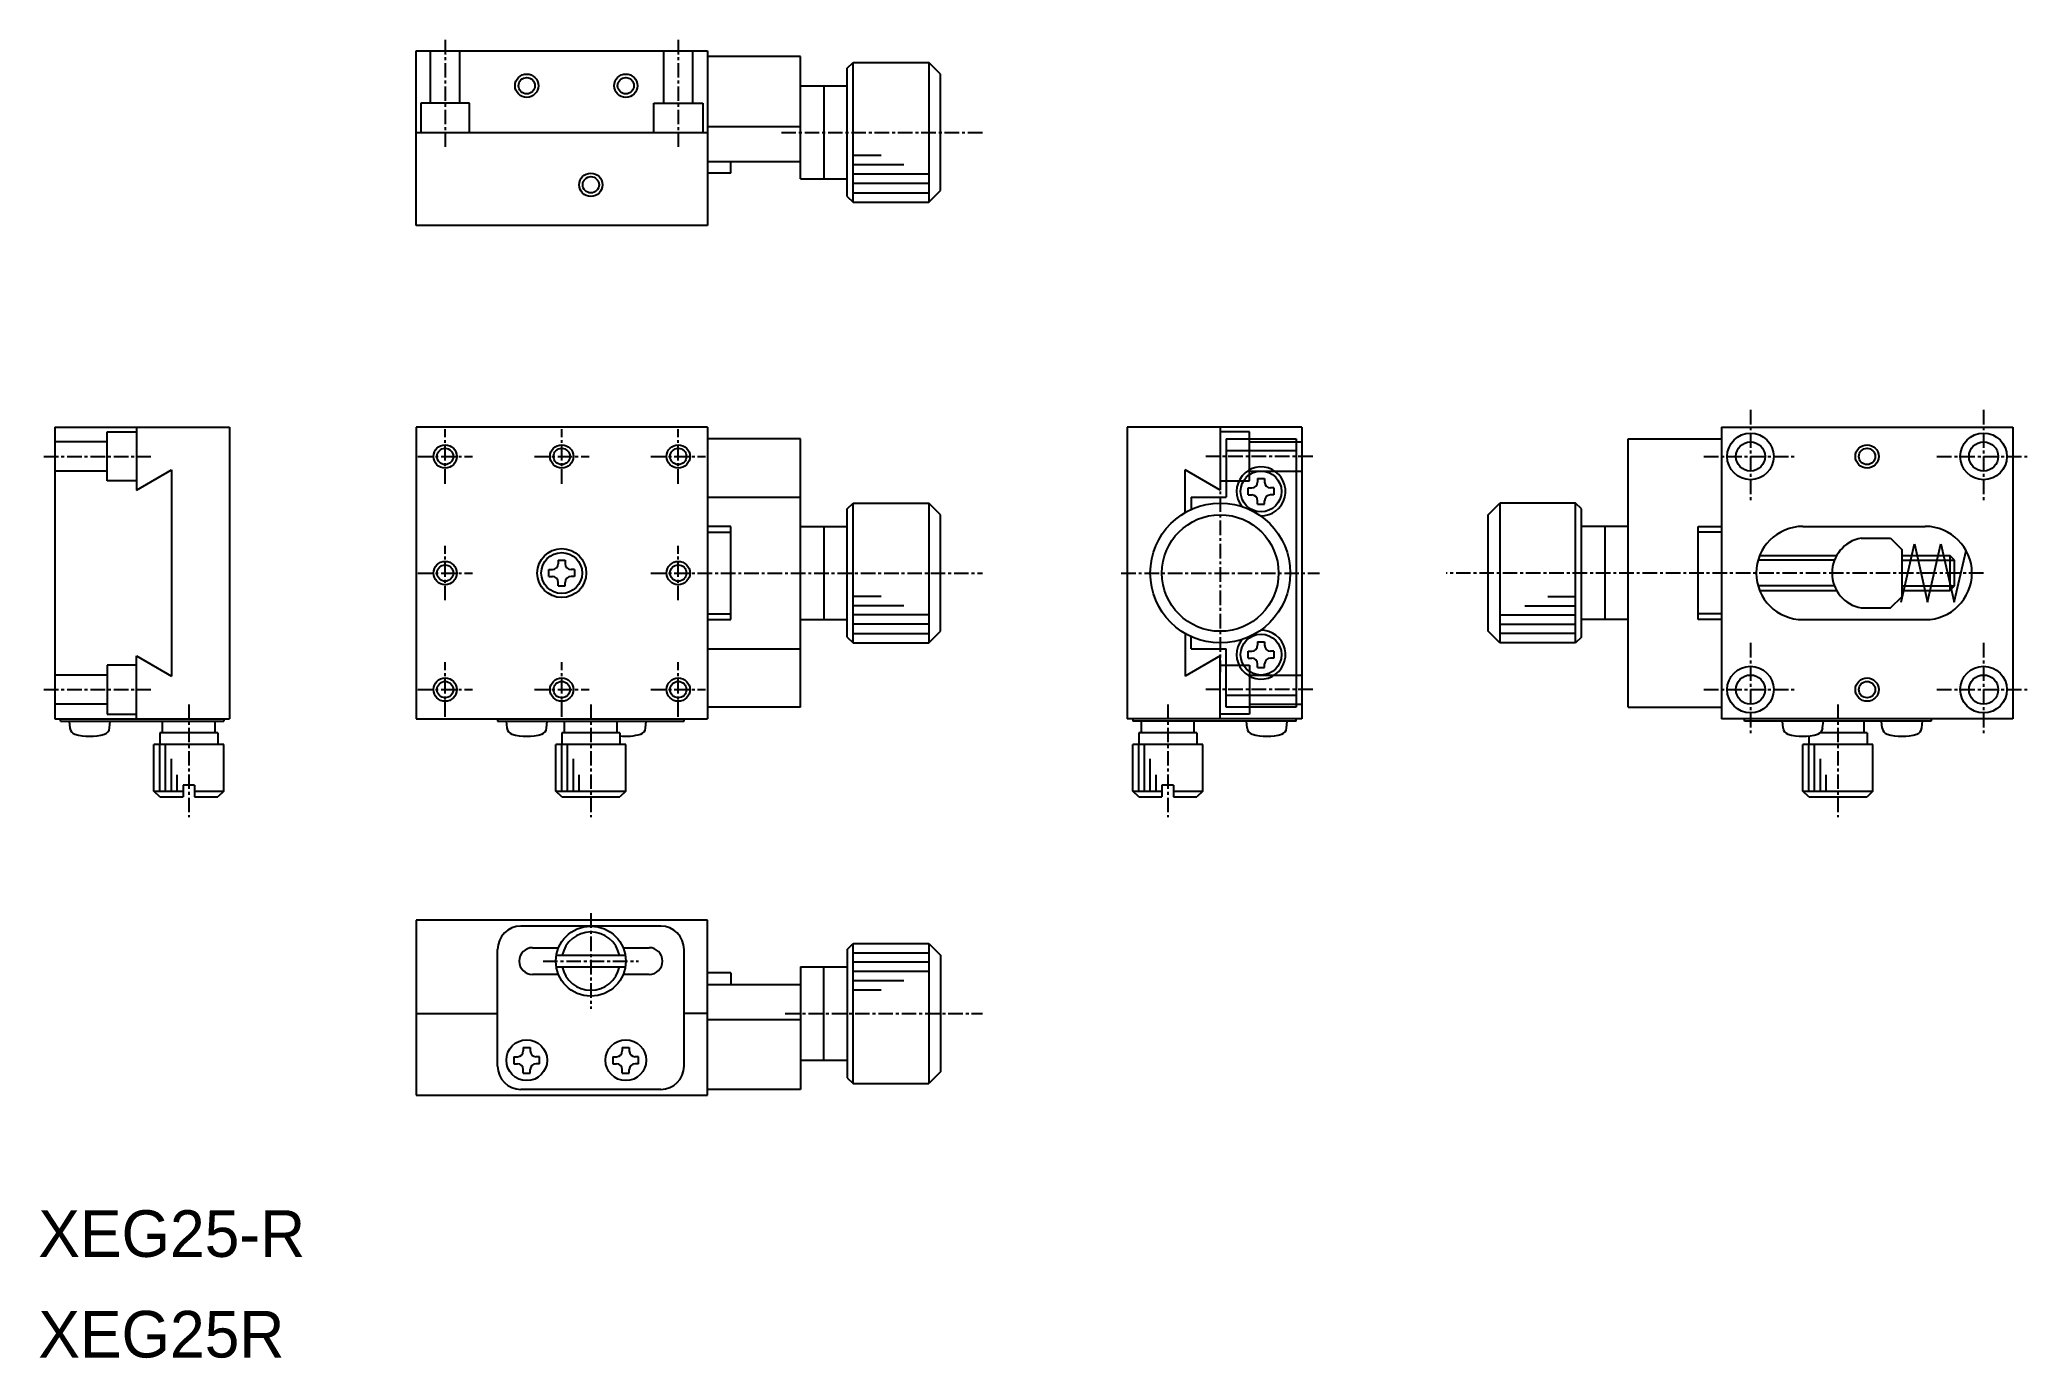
# Model space of a CAD drawing. Extents: x 60 to 231, y 73 to 186.
import ezdxf

# ---------------------------------------------------------------- set-up
doc = ezdxf.new("R2010")
doc.units = 0
doc.linetypes.add('CENTER', pattern=[2, 1.25, -0.25, 0.25, -0.25])
doc.layers.get('0').update_dxf_attribs({"linetype": 'CONTINUOUS'})
doc.layers.add('CENTER', color=1, linetype='CENTER')

msp = doc.modelspace()

# ---------------------------------------------------------------- linework, layer by layer
at = {"color": 7, "linetype": 'CONTINUOUS'}
for p, q in [((92.12, 169.71), (92.12, 184.71)), ((92.12, 184.71), (117.12, 184.71)), ((117.12, 184.71), (117.12, 169.71)), ((125.12, 184.21), (117.12, 184.21)), ((125.12, 173.71), (125.12, 184.21)), ((129.12, 183.21), (129.62, 183.71)), ((129.12, 172.21), (129.12, 183.21)), ((129.62, 183.71), (136.12, 183.71)), ((137.12, 182.71), (136.12, 183.71)), ((125.12, 181.71), (129.12, 181.71)), ((127.12, 181.71), (127.12, 173.71)), ((137.12, 172.71), (137.12, 182.71)), ((92.12, 177.71), (117.12, 177.71)), ((117.12, 178.21), (125.12, 178.21)), ((117.12, 175.21), (125.12, 175.21)), ((119.12, 174.21), (117.12, 174.21)), ((119.12, 174.21), (119.12, 175.21)), ((125.12, 173.71), (129.12, 173.71)), ((136.12, 171.71), (137.12, 172.71)), ((129.12, 172.21), (129.62, 171.71)), ((129.62, 171.71), (136.12, 171.71)), ((117.12, 169.71), (92.12, 169.71)), ((61.13, 152.41), (61.13, 127.41)), ((61.13, 152.41), (76.13, 152.41)), ((68.13, 152.41), (68.13, 147.02)), ((76.13, 152.41), (76.13, 127.41)), ((92.12, 152.41), (92.12, 127.41)), ((117.12, 152.41), (92.12, 152.41)), ((117.12, 152.41), (117.12, 127.41)), ((153.12, 152.41), (153.12, 127.41)), ((168.12, 152.41), (153.12, 152.41)), ((161.12, 152.41), (161.12, 147.02)), ((168.12, 152.41), (168.12, 127.41)), ((204.11, 152.41), (204.11, 127.41)), ((204.11, 152.41), (229.11, 152.41)), ((229.11, 152.41), (229.11, 127.41)), ((125.12, 151.41), (117.12, 151.41)), ((125.12, 128.41), (125.12, 151.41)), ((161.62, 151.41), (161.62, 146.41)), ((161.62, 151.41), (167.62, 151.41)), ((161.62, 150.41), (167.62, 150.41)), ((167.62, 151.41), (167.62, 128.41)), ((196.11, 128.41), (196.11, 151.41)), ((196.11, 151.41), (204.11, 151.41)), ((68.13, 147.02), (71.13, 148.76)), ((71.13, 148.76), (71.13, 131.07)), ((158.12, 145.11), (158.12, 148.76)), ((161.12, 147.02), (158.12, 148.76)), ((163.52, 146.61), (163.52, 147.21)), ((163.52, 147.21), (163.82, 147.21)), ((164.32, 148.01), (164.92, 148.01)), ((164.32, 148.01), (164.32, 147.71)), ((164.92, 148.01), (164.92, 147.71)), ((165.72, 147.21), (165.42, 147.21)), ((165.72, 147.21), (165.72, 146.61)), ((117.12, 146.41), (125.12, 146.41)), ((129.12, 145.41), (129.62, 145.91)), ((129.12, 134.41), (129.12, 145.41)), ((129.62, 145.91), (136.12, 145.91)), ((137.12, 144.91), (136.12, 145.91)), ((158.62, 146.41), (161.62, 146.41)), ((158.62, 146.41), (158.62, 145.37)), ((163.52, 146.61), (163.82, 146.61)), ((164.32, 145.81), (164.32, 146.11)), ((164.32, 145.81), (164.92, 145.81)), ((164.92, 145.81), (164.92, 146.11)), ((165.72, 146.61), (165.42, 146.61)), ((184.11, 144.91), (185.11, 145.91)), ((191.61, 145.91), (185.11, 145.91)), ((192.11, 145.41), (191.61, 145.91)), ((192.11, 134.41), (192.11, 145.41)), ((119.12, 143.91), (117.12, 143.91)), ((119.12, 135.91), (119.12, 143.91)), ((125.12, 143.91), (129.12, 143.91)), ((127.12, 143.91), (127.12, 135.91)), ((137.12, 134.91), (137.12, 144.91)), ((184.11, 134.91), (184.11, 144.91)), ((196.11, 143.91), (192.11, 143.91)), ((194.11, 143.91), (194.11, 135.91)), ((202.11, 135.91), (202.11, 143.91)), ((202.11, 143.91), (204.11, 143.91)), ((211.11, 143.91), (221.61, 143.91)), ((117.12, 143.41), (119.12, 143.41)), ((204.11, 143.41), (202.11, 143.41)), ((216.11, 142.91), (218.61, 142.91)), ((218.61, 142.91), (219.61, 141.91)), ((219.61, 137.91), (219.61, 141.91)), ((103.52, 139.61), (103.52, 140.21)), ((103.52, 140.21), (103.82, 140.21)), ((104.32, 141.01), (104.92, 141.01)), ((104.32, 141.01), (104.32, 140.71)), ((104.92, 141.01), (104.92, 140.71)), ((105.72, 140.21), (105.42, 140.21)), ((105.72, 140.21), (105.72, 139.61)), ((207.4, 141.41), (214, 141.41)), ((219.61, 141.41), (223.71, 141.41)), ((223.71, 141.41), (223.71, 138.41)), ((224.11, 141.01), (223.71, 141.41)), ((224.11, 138.81), (224.11, 141.01)), ((103.52, 139.61), (103.82, 139.61)), ((104.32, 138.81), (104.32, 139.11)), ((104.32, 138.81), (104.92, 138.81)), ((104.92, 138.81), (104.92, 139.11)), ((105.72, 139.61), (105.42, 139.61)), ((207.4, 138.41), (214, 138.41)), ((219.61, 138.41), (223.71, 138.41)), ((223.71, 138.41), (224.11, 138.81)), ((216.11, 136.91), (218.61, 136.91)), ((218.61, 136.91), (219.61, 137.91)), ((117.12, 136.41), (119.12, 136.41)), ((117.12, 135.91), (119.12, 135.91)), ((125.12, 135.91), (129.12, 135.91)), ((136.12, 133.91), (137.12, 134.91)), ((185.11, 133.91), (184.11, 134.91)), ((196.11, 135.91), (192.11, 135.91)), ((204.11, 136.41), (202.11, 136.41)), ((204.11, 135.91), (202.11, 135.91)), ((211.11, 135.91), (221.61, 135.91)), ((117.12, 133.41), (125.12, 133.41)), ((129.12, 134.41), (129.62, 133.91)), ((129.62, 133.91), (136.12, 133.91)), ((158.12, 134.71), (158.12, 131.07)), ((158.62, 133.41), (158.62, 134.46)), ((158.62, 133.41), (161.62, 133.41)), ((161.62, 128.41), (161.62, 133.41)), ((163.52, 133.21), (163.82, 133.21)), ((163.52, 132.61), (163.52, 133.21)), ((164.32, 134.01), (164.92, 134.01)), ((164.32, 134.01), (164.32, 133.71)), ((164.92, 134.01), (164.92, 133.71)), ((165.72, 133.21), (165.42, 133.21)), ((165.72, 133.21), (165.72, 132.61)), ((191.61, 133.91), (185.11, 133.91)), ((192.11, 134.41), (191.61, 133.91)), ((68.13, 127.41), (68.13, 132.8)), ((68.13, 132.8), (71.13, 131.07)), ((161.12, 132.8), (158.12, 131.07)), ((161.12, 127.41), (161.12, 132.8)), ((163.52, 132.61), (163.82, 132.61)), ((164.32, 131.81), (164.32, 132.11)), ((164.32, 131.81), (164.92, 131.81)), ((164.92, 131.81), (164.92, 132.11)), ((165.72, 132.61), (165.42, 132.61)), ((125.12, 128.41), (117.12, 128.41)), ((167.62, 129.41), (161.62, 129.41)), ((167.62, 128.41), (161.62, 128.41)), ((196.11, 128.41), (204.11, 128.41)), ((61.13, 127.41), (76.13, 127.41)), ((61.63, 127.21), (61.63, 127.41)), ((61.63, 127.21), (75.63, 127.21)), ((62.44, 126.6), (62.38, 127.21)), ((65.83, 126.62), (65.88, 127.21)), ((70.38, 126.21), (70.38, 127.21)), ((74.88, 126.21), (74.88, 127.21)), ((75.63, 127.41), (75.63, 127.21)), ((92.12, 127.41), (117.12, 127.41)), ((99.12, 127.41), (99.12, 127.21)), ((99.12, 127.21), (115.12, 127.21)), ((99.93, 126.62), (99.87, 127.21)), ((103.32, 126.6), (103.37, 127.21)), ((104.87, 126.21), (104.87, 127.21)), ((109.37, 126.21), (109.37, 127.21)), ((111.82, 126.6), (111.87, 127.21)), ((115.12, 127.21), (115.12, 127.41)), ((168.12, 127.41), (153.12, 127.41)), ((153.62, 127.41), (153.62, 127.21)), ((167.62, 127.21), (153.62, 127.21)), ((154.37, 126.21), (154.37, 127.21)), ((158.87, 126.21), (158.87, 127.21)), ((163.42, 126.62), (163.37, 127.21)), ((166.81, 126.6), (166.87, 127.21)), ((167.62, 127.21), (167.62, 127.41)), ((229.11, 127.41), (204.11, 127.41)), ((206.11, 127.21), (206.11, 127.41)), ((222.11, 127.21), (206.11, 127.21)), ((209.41, 126.6), (209.36, 127.21)), ((212.8, 126.62), (212.86, 127.21)), ((216.36, 126.21), (216.36, 127.21)), ((216.36, 126.21), (216.36, 127.21)), ((217.91, 126.6), (217.86, 127.21)), ((221.3, 126.62), (221.36, 127.21)), ((222.11, 127.41), (222.11, 127.21)), ((75.63, 125.21), (69.63, 125.21)), ((69.63, 121.21), (69.63, 125.21)), ((75.13, 126.21), (70.13, 126.21)), ((70.13, 126.21), (70.13, 125.21)), ((75.13, 126.21), (75.13, 125.21)), ((75.63, 121.21), (75.63, 125.21)), ((110.12, 125.21), (104.12, 125.21)), ((104.12, 121.21), (104.12, 125.21)), ((109.62, 126.21), (104.62, 126.21)), ((104.62, 126.21), (104.62, 125.21)), ((109.62, 126.21), (109.62, 125.21)), ((110.12, 121.21), (110.12, 125.21)), ((159.62, 125.21), (153.62, 125.21)), ((153.62, 121.21), (153.62, 125.21)), ((159.12, 126.21), (154.12, 126.21)), ((154.12, 126.21), (154.12, 125.21)), ((159.12, 126.21), (159.12, 125.21)), ((159.62, 121.21), (159.62, 125.21)), ((217.11, 125.21), (211.11, 125.21)), ((211.11, 121.21), (211.11, 125.21)), ((211.61, 125.94), (211.61, 125.21)), ((216.61, 126.21), (212.59, 126.21)), ((216.61, 126.21), (216.61, 125.21)), ((217.11, 121.21), (217.11, 125.21)), ((72.13, 121.71), (72.13, 120.71)), ((73.13, 121.71), (72.13, 121.71)), ((73.13, 121.71), (73.13, 120.71)), ((157.12, 121.71), (156.12, 121.71)), ((156.12, 121.71), (156.12, 120.71)), ((157.12, 121.71), (157.12, 120.71)), ((69.63, 121.21), (72.13, 121.21)), ((70.13, 120.71), (69.63, 121.21)), ((70.13, 120.71), (72.13, 120.71)), ((73.13, 121.21), (75.63, 121.21)), ((73.13, 120.71), (75.13, 120.71)), ((75.63, 121.21), (75.13, 120.71)), ((104.12, 121.21), (110.12, 121.21)), ((104.62, 120.71), (104.12, 121.21)), ((104.62, 120.71), (109.62, 120.71)), ((110.12, 121.21), (109.62, 120.71)), ((153.62, 121.21), (156.12, 121.21)), ((154.12, 120.71), (153.62, 121.21)), ((154.12, 120.71), (156.12, 120.71)), ((157.12, 121.21), (159.62, 121.21)), ((157.12, 120.71), (159.12, 120.71)), ((159.62, 121.21), (159.12, 120.71)), ((211.11, 121.21), (217.11, 121.21)), ((211.61, 120.71), (211.11, 121.21)), ((211.61, 120.71), (216.61, 120.71)), ((217.11, 121.21), (216.61, 120.71)), ((117.12, 110.12), (92.12, 110.12)), ((92.12, 110.12), (92.12, 95.12)), ((113.12, 109.62), (101.12, 109.62)), ((117.12, 95.12), (117.12, 110.12)), ((99.12, 97.62), (99.12, 107.62)), ((102.12, 107.77), (104.35, 107.77)), ((109.9, 107.77), (112.12, 107.77)), ((115.12, 97.62), (115.12, 107.62)), ((129.12, 107.62), (129.62, 108.12)), ((129.12, 107.62), (129.12, 96.62)), ((129.62, 108.12), (136.12, 108.12)), ((136.12, 108.12), (137.12, 107.12)), ((104.17, 107.12), (110.08, 107.12)), ((104.17, 106.12), (110.08, 106.12)), ((125.12, 106.12), (125.12, 95.62)), ((125.12, 106.12), (129.12, 106.12)), ((127.12, 98.12), (127.12, 106.12)), ((137.12, 107.12), (137.12, 97.12)), ((104.35, 105.47), (102.12, 105.47)), ((112.12, 105.47), (109.9, 105.47)), ((119.12, 105.62), (117.12, 105.62)), ((117.12, 104.62), (125.12, 104.62)), ((119.12, 105.62), (119.12, 104.62)), ((92.12, 102.12), (99.12, 102.12)), ((117.12, 102.12), (115.12, 102.12)), ((117.12, 101.62), (125.12, 101.62)), ((101.32, 99.22), (101.92, 99.22)), ((101.32, 99.22), (101.32, 98.92)), ((101.92, 99.22), (101.92, 98.92)), ((109.82, 99.22), (110.42, 99.22)), ((109.82, 99.22), (109.82, 98.92)), ((110.42, 99.22), (110.42, 98.92)), ((100.52, 98.42), (100.52, 97.82)), ((100.52, 98.42), (100.82, 98.42)), ((100.52, 97.82), (100.82, 97.82)), ((102.72, 98.42), (102.42, 98.42)), ((102.72, 97.82), (102.42, 97.82)), ((102.72, 97.82), (102.72, 98.42)), ((109.02, 98.42), (109.02, 97.82)), ((109.02, 98.42), (109.32, 98.42)), ((109.02, 97.82), (109.32, 97.82)), ((111.22, 98.42), (110.92, 98.42)), ((111.22, 97.82), (110.92, 97.82)), ((111.22, 97.82), (111.22, 98.42)), ((125.12, 98.12), (129.12, 98.12)), ((101.32, 97.02), (101.32, 97.32)), ((101.32, 97.02), (101.92, 97.02)), ((101.92, 97.02), (101.92, 97.32)), ((109.82, 97.02), (109.82, 97.32)), ((109.82, 97.02), (110.42, 97.02)), ((110.42, 97.02), (110.42, 97.32)), ((129.12, 96.62), (129.62, 96.12)), ((129.62, 96.12), (136.12, 96.12)), ((137.12, 97.12), (136.12, 96.12)), ((92.12, 95.12), (117.12, 95.12)), ((113.12, 95.62), (101.12, 95.62)), ((125.12, 95.62), (117.12, 95.62))]:
    msp.add_line(p, q, dxfattribs=at)
at = {"color": 3, "linetype": 'CONTINUOUS'}
for p, q in [((93.37, 180.21), (93.37, 184.71)), ((95.87, 180.21), (95.87, 184.71)), ((113.37, 180.21), (113.37, 184.71)), ((115.87, 180.21), (115.87, 184.71)), ((129.62, 171.71), (129.62, 183.71)), ((136.12, 183.71), (136.12, 171.71)), ((96.72, 180.21), (92.52, 180.21)), ((92.52, 180.21), (92.52, 177.71)), ((96.72, 177.71), (96.72, 180.21)), ((112.52, 180.21), (116.72, 180.21)), ((112.52, 177.71), (112.52, 180.21)), ((116.72, 180.21), (116.72, 177.71)), ((132.02, 175.71), (129.62, 175.71)), ((133.98, 174.91), (129.62, 174.91)), ((136.12, 174.11), (129.62, 174.11)), ((136.12, 173.31), (129.62, 173.31)), ((129.62, 172.51), (136.12, 172.51)), ((65.63, 147.81), (65.63, 152.01)), ((65.63, 152.01), (68.13, 152.01)), ((163.62, 152.01), (161.12, 152.01)), ((163.62, 147.81), (163.62, 152.01)), ((65.63, 151.16), (61.13, 151.16)), ((163.62, 151.16), (168.12, 151.16)), ((65.63, 148.66), (61.13, 148.66)), ((163.62, 148.66), (168.12, 148.66)), ((68.13, 147.81), (65.63, 147.81)), ((161.12, 147.81), (163.62, 147.81)), ((129.62, 133.91), (129.62, 145.91)), ((136.12, 145.91), (136.12, 133.91)), ((185.11, 145.91), (185.11, 133.91)), ((191.61, 133.91), (191.61, 145.91)), ((219.53, 137.41), (220.67, 142.41)), ((220.67, 142.41), (221.81, 137.41)), ((221.81, 137.41), (222.95, 142.41)), ((222.95, 142.41), (224.09, 137.41)), ((224.09, 137.41), (225.1, 141.85)), ((213.81, 141.01), (207.26, 141.01)), ((219.61, 141.01), (224.11, 141.01)), ((213.81, 138.81), (207.26, 138.81)), ((219.61, 138.81), (224.11, 138.81)), ((132.02, 137.91), (129.62, 137.91)), ((133.98, 137.11), (129.62, 137.11)), ((187.25, 137.11), (191.61, 137.11)), ((189.21, 137.91), (191.61, 137.91)), ((136.12, 136.31), (129.62, 136.31)), ((136.12, 135.51), (129.62, 135.51)), ((185.11, 136.31), (191.61, 136.31)), ((185.11, 135.51), (191.61, 135.51)), ((129.62, 134.71), (136.12, 134.71)), ((191.61, 134.71), (185.11, 134.71)), ((65.63, 132.01), (65.63, 127.81)), ((68.13, 132.01), (65.63, 132.01)), ((161.12, 132.01), (163.62, 132.01)), ((163.62, 132.01), (163.62, 127.81)), ((65.63, 131.16), (61.13, 131.16)), ((163.62, 131.16), (168.12, 131.16)), ((65.63, 128.66), (61.13, 128.66)), ((163.62, 128.66), (168.12, 128.66)), ((65.63, 127.81), (68.13, 127.81)), ((163.62, 127.81), (161.12, 127.81)), ((70.13, 121.21), (70.13, 125.21)), ((70.63, 121.21), (70.63, 125.21)), ((104.62, 121.21), (104.62, 125.21)), ((105.12, 121.21), (105.12, 125.21)), ((154.12, 121.21), (154.12, 125.21)), ((154.62, 121.21), (154.62, 125.21)), ((211.61, 121.21), (211.61, 125.21)), ((212.11, 121.21), (212.11, 125.21)), ((71.13, 121.21), (71.13, 123.96)), ((105.62, 121.21), (105.62, 123.96)), ((155.12, 121.21), (155.12, 123.96)), ((212.61, 121.21), (212.61, 123.96)), ((71.63, 121.21), (71.63, 122.59)), ((106.12, 121.21), (106.12, 122.59)), ((155.62, 121.21), (155.62, 122.59)), ((213.11, 121.21), (213.11, 122.59)), ((129.62, 96.12), (129.62, 108.12)), ((136.12, 108.12), (136.12, 96.12)), ((129.62, 107.32), (136.12, 107.32)), ((136.12, 106.52), (129.62, 106.52)), ((136.12, 105.72), (129.62, 105.72)), ((133.98, 104.92), (129.62, 104.92)), ((132.02, 104.12), (129.62, 104.12))]:
    msp.add_line(p, q, dxfattribs=at)
for centre, radius in [((101.62, 181.71), 1), ((101.62, 181.71), 0.7), ((110.12, 181.71), 1), ((110.12, 181.71), 0.7), ((107.12, 173.21), 1), ((107.12, 173.21), 0.7), ((94.62, 149.91), 1), ((94.62, 149.91), 0.7), ((104.62, 149.91), 1), ((104.62, 149.91), 0.7), ((114.62, 149.91), 1), ((114.62, 149.91), 0.7), ((206.61, 149.91), 2), ((216.61, 149.91), 1), ((216.61, 149.91), 0.7), ((226.61, 149.91), 2), ((161.12, 139.91), 5), ((94.62, 139.91), 1), ((94.62, 139.91), 0.7), ((114.62, 139.91), 1), ((114.62, 139.91), 0.7), ((206.61, 129.91), 2), ((226.61, 129.91), 2), ((94.62, 129.91), 1), ((94.62, 129.91), 0.7), ((104.62, 129.91), 1), ((104.62, 129.91), 0.7), ((114.62, 129.91), 1), ((114.62, 129.91), 0.7), ((216.61, 129.91), 1), ((216.61, 129.91), 0.7)]:
    msp.add_circle(centre, radius, dxfattribs=at)
at = {"color": 7, "linetype": 'CONTINUOUS'}
for centre, radius in [((206.61, 149.91), 1.25), ((226.61, 149.91), 1.25), ((164.62, 146.91), 1.75), ((161.12, 139.91), 6), ((104.62, 139.91), 2.1), ((104.62, 139.91), 1.75), ((164.62, 132.91), 1.75), ((206.61, 129.91), 1.25), ((226.61, 129.91), 1.25), ((107.12, 106.62), 3), ((101.62, 98.12), 1.75), ((110.12, 98.12), 1.75)]:
    msp.add_circle(centre, radius, dxfattribs=at)
for centre, radius, start, end in [((164.62, 146.91), 2.1, 268.9678, 217.902), ((163.82, 147.71), 0.5, 270, 0), ((165.42, 147.71), 0.5, 180, 270), ((163.82, 146.11), 0.5, 0, 90), ((165.42, 146.11), 0.5, 90, 180), ((211.11, 139.91), 4, 90, 270), ((221.61, 139.91), 4, 270, 90), ((216.66, 139.91), 3.05, 100.3889, 259.6111), ((103.82, 140.71), 0.5, 270, 0), ((105.42, 140.71), 0.5, 180, 270), ((103.82, 139.11), 0.5, 0, 90), ((105.42, 139.11), 0.5, 90, 180), ((164.62, 132.91), 2.1, 142.098, 91.0321), ((163.82, 133.71), 0.5, 270, 0), ((165.42, 133.71), 0.5, 180, 270), ((163.82, 132.11), 0.5, 0, 90), ((165.42, 132.11), 0.5, 90, 180), ((63.01, 126.65), 0.58, 185, 253.4127), ((65.23, 126.67), 0.6, 286.3877, 355), ((100.52, 126.67), 0.6, 185, 253.6123), ((102.74, 126.65), 0.58, 286.5873, 355), ((111.24, 126.65), 0.58, 286.5873, 355), ((164.02, 126.67), 0.6, 185, 253.6123), ((166.23, 126.65), 0.58, 286.5873, 355), ((209.99, 126.65), 0.58, 185, 253.4127), ((212.21, 126.67), 0.6, 286.3877, 355), ((218.49, 126.65), 0.58, 185, 253.4127), ((220.71, 126.67), 0.6, 286.3877, 355), ((64.13, 130.41), 4.5, 253.4127, 286.3877), ((101.62, 130.41), 4.5, 253.6123, 286.5873), ((110.12, 130.41), 4.5, 263.6206, 286.5873), ((165.12, 130.41), 4.5, 253.6123, 286.5873), ((211.11, 130.41), 4.5, 253.4127, 286.3877), ((219.61, 130.41), 4.5, 253.4127, 286.3877), ((101.12, 107.62), 2, 90, 180), ((113.12, 107.62), 2, 0, 90), ((102.12, 106.62), 1.15, 90, 270), ((107.12, 106.62), 2.5, 11.537, 168.463), ((112.12, 106.62), 1.15, 270, 90), ((107.12, 106.62), 2.5, 191.537, 348.463), ((101.12, 97.62), 2, 180, 270), ((100.82, 98.92), 0.5, 270, 0), ((100.82, 97.32), 0.5, 0, 90), ((102.42, 98.92), 0.5, 180, 270), ((102.42, 97.32), 0.5, 90, 180), ((109.32, 98.92), 0.5, 270, 0), ((109.32, 97.32), 0.5, 0, 90), ((110.92, 98.92), 0.5, 180, 270), ((110.92, 97.32), 0.5, 90, 180), ((113.12, 97.62), 2, 270, 0)]:
    msp.add_arc(centre, radius, start, end, dxfattribs=at)
at = {"layer": 'CENTER', "color": 1, "linetype": 'CENTER'}
for p, q in [((94.62, 185.65), (94.62, 176.47)), ((114.62, 185.65), (114.62, 176.47)), ((123.47, 177.71), (140.73, 177.71)), ((206.61, 153.91), (206.61, 145.91)), ((226.61, 153.91), (226.61, 145.91)), ((94.62, 147.57), (94.62, 152.25)), ((104.62, 147.57), (104.62, 152.25)), ((114.62, 147.57), (114.62, 152.25)), ((60.19, 149.91), (69.37, 149.91)), ((92.28, 149.91), (96.97, 149.91)), ((102.28, 149.91), (106.97, 149.91)), ((112.28, 149.91), (116.97, 149.91)), ((169.06, 149.91), (159.88, 149.91)), ((202.61, 149.91), (210.61, 149.91)), ((222.61, 149.91), (230.61, 149.91)), ((161.12, 148.41), (161.12, 131.41)), ((94.62, 137.57), (94.62, 142.25)), ((114.62, 137.57), (114.62, 142.25)), ((92.28, 139.91), (96.97, 139.91)), ((112.28, 139.91), (140.73, 139.91)), ((152.62, 139.91), (169.62, 139.91)), ((226.6, 139.91), (180.5, 139.91)), ((206.61, 133.91), (206.61, 125.91)), ((226.61, 133.91), (226.61, 125.91)), ((94.62, 127.57), (94.62, 132.25)), ((104.62, 127.57), (104.62, 132.25)), ((114.62, 127.57), (114.62, 132.25)), ((60.19, 129.91), (69.37, 129.91)), ((92.28, 129.91), (96.97, 129.91)), ((102.28, 129.91), (106.97, 129.91)), ((112.28, 129.91), (116.97, 129.91)), ((169.06, 129.91), (159.88, 129.91)), ((202.61, 129.91), (210.61, 129.91)), ((222.61, 129.91), (230.61, 129.91)), ((72.63, 128.64), (72.63, 118.98)), ((107.12, 128.64), (107.12, 118.98)), ((156.62, 128.64), (156.62, 118.98)), ((214.11, 128.64), (214.11, 118.98)), ((107.12, 110.72), (107.12, 102.52)), ((103.02, 106.62), (111.22, 106.62)), ((123.79, 102.12), (140.73, 102.12))]:
    msp.add_line(p, q, dxfattribs=at)

# ---------------------------------------------------------------- texts
at = {"color": 7, "linetype": 'CONTINUOUS'}
for s, p in [('XEG25-R', (59.72, 81.25)), ('XEG25R', (59.72, 72.62))]:
    msp.add_text(s, height=4, dxfattribs=at).set_placement(p)

doc.saveas('drawing.dxf')
